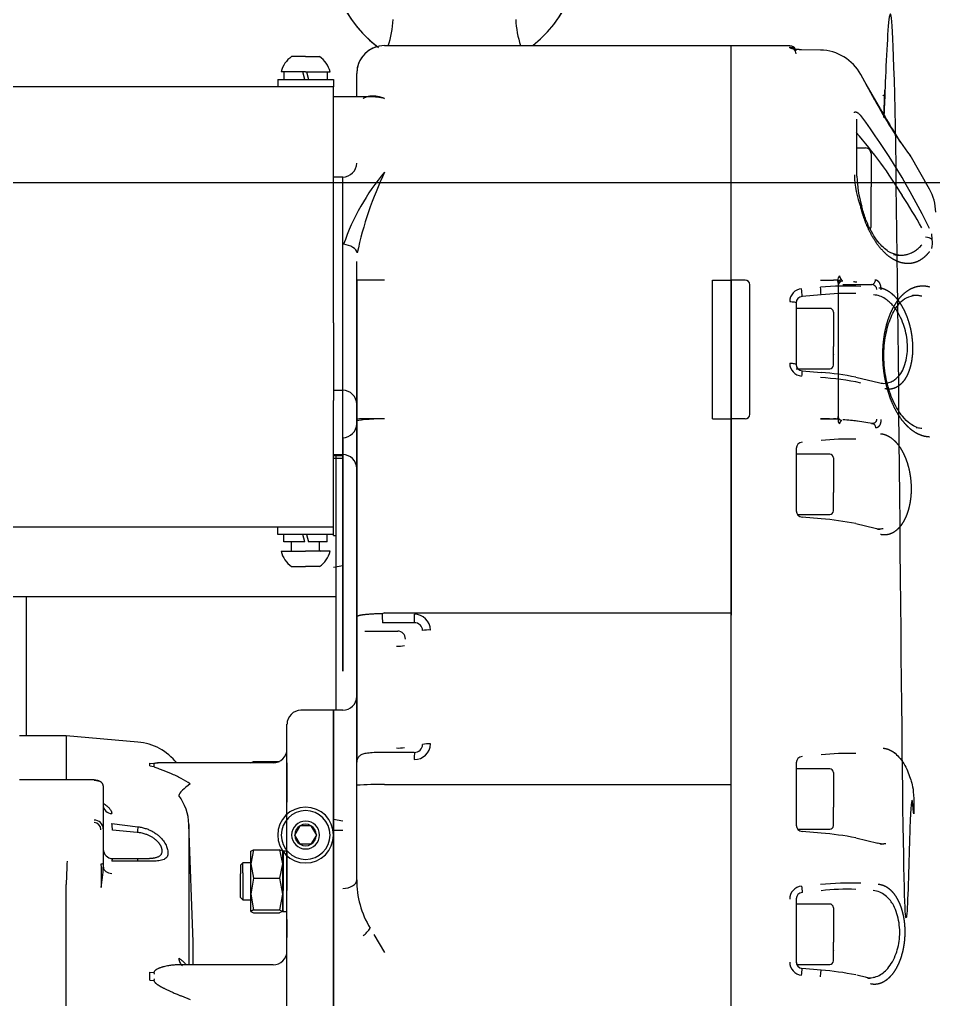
# Model space of a CAD drawing. Extents: x 220580 to 2027826, y -309201 to 71987.
# Drawn here: x 399466.3 to 399775.1, y -218005.1 to -217673.8 of the extents above; entities that cross this region are included whole.
import ezdxf

# ---------------------------------------------------------------- set-up
doc = ezdxf.new("R2010")
doc.units = 0
for name, color, linetype in [('A-LIN-V', 9, 'Continuous'), ('EWHS5T6M-1', 7, 'Continuous'), ('EWHS5T6M-3', 7, 'Continuous'), ('FHSGH10105-主梁-04', 7, 'Continuous'), ('FHSGH10105-主梁-06', 7, 'Continuous')]:
    doc.layers.add(name, color=color, linetype=linetype)

# ---------------------------------------------------------------- blocks, each defined once
blk = doc.blocks.new('5555rrrrrrrrrrr')
blk.add_line((-1630866.47, 574638.91), (-1630866.47, 574638.79))
at = {"layer": 'EWHS5T6M-1', "color": 7, "linetype": 'Continuous'}
blk.add_line((-1631104.55, 574405.47), (-1631104.55, 574452.49), dxfattribs=at)
at = {"layer": 'EWHS5T6M-3', "color": 7, "linetype": 'Continuous'}
for p, q in [((-1630983.55, 574638.91), (-1630866.47, 574638.91)), ((-1630933.43, 574638.91), (-1630866.47, 574638.91)), ((-1630866.47, 574620.99), (-1630866.47, 574638.91)), ((-1630846.67, 574638.79), (-1630866.47, 574638.79)), ((-1630846.67, 574638.79), (-1630866.47, 574638.79)), ((-1630866.47, 574620.99), (-1630866.47, 574638.52)), ((-1630836.26, 574637.36), (-1630842.66, 574637.46)), ((-1630836.26, 574637.36), (-1630842.66, 574637.46)), ((-1631010.26, 574635.13), (-1631014.97, 574635.13)), ((-1631013.89, 574635.14), (-1631013.89, 574635.13)), ((-1631010.26, 574635.13), (-1631005.55, 574635.13)), ((-1631010.26, 574629.95), (-1631018.51, 574629.95)), ((-1631017.57, 574629.95), (-1631017.57, 574627.43)), ((-1631010.57, 574627.43), (-1631011.25, 574629.95)), ((-1631010.26, 574629.95), (-1631002.01, 574629.95)), ((-1631009.95, 574629.95), (-1631009.27, 574627.43)), ((-1631002.95, 574629.95), (-1631002.95, 574627.43)), ((-1630992.97, 574621.52), (-1630992.97, 574629.41)), ((-1630992.97, 574621.52), (-1630992.97, 574629.41)), ((-1631019.69, 574627.43), (-1631000.83, 574627.43)), ((-1631019.69, 574627.43), (-1631019.69, 574624.92)), ((-1631000.83, 574627.43), (-1631000.83, 574624.92)), ((-1630817.86, 574620.44), (-1630822.65, 574629.1)), ((-1630817.86, 574620.44), (-1630822.65, 574629.1)), ((-1631000.83, 574624.92), (-1631915.4, 574624.92)), ((-1631000.83, 574624.92), (-1631915.4, 574624.92)), ((-1631000.83, 574583.28), (-1631000.83, 574624.92)), ((-1631000.83, 574621.52), (-1631000.83, 574624.92)), ((-1630816.03, 574617.49), (-1630820.86, 574625.86)), ((-1630816.03, 574617.49), (-1630820.86, 574625.86)), ((-1630987.4, 574621.52), (-1631000.83, 574621.52)), ((-1630992.97, 574621.52), (-1631000.83, 574621.52)), ((-1630866.47, 574596.09), (-1630866.47, 574620.99)), ((-1630866.47, 574596.09), (-1630866.47, 574620.99)), ((-1630823.96, 574594.73), (-1630823.96, 574614)), ((-1630821.06, 574604.23), (-1630823.96, 574604.23)), ((-1630819.17, 574602.35), (-1630819.17, 574591.16)), ((-1630805.68, 574601.27), (-1630806, 574601.72)), ((-1630805.68, 574601.27), (-1630806, 574601.72)), ((-1630799.41, 574590.35), (-1630805.99, 574601.83)), ((-1630799.41, 574590.35), (-1630805.99, 574601.83)), ((-1630997.69, 574594.43), (-1631000.83, 574594.43)), ((-1630997.69, 574427.38), (-1630997.69, 574594.43)), ((-1630866.47, 574447.86), (-1630866.47, 574596.09)), ((-1630866.47, 574447.05), (-1630866.47, 574596.09)), ((-1630819.17, 574577.83), (-1630819.17, 574591.16)), ((-1631000.83, 574545.15), (-1631000.83, 574583.28)), ((-1630798.54, 574573.33), (-1630798.62, 574575.18)), ((-1630992.97, 574445.75), (-1630992.97, 574565.9)), ((-1630992.97, 574512.49), (-1630992.97, 574559.45)), ((-1630992.97, 574559.45), (-1630992.97, 574396.6)), ((-1630983.55, 574559.59), (-1630991.4, 574559.59)), ((-1630872.76, 574559.59), (-1630866.47, 574559.59)), ((-1630872.76, 574512.63), (-1630872.76, 574559.59)), ((-1630866.47, 574557.05), (-1630866.47, 574559.59)), ((-1630866.47, 574559.59), (-1630866.47, 574446.22)), ((-1630861.76, 574559.59), (-1630866.47, 574559.59)), ((-1630866.47, 574557.05), (-1630866.47, 574559.59)), ((-1630866.47, 574559.59), (-1630866.47, 574447.05)), ((-1630866.47, 574552), (-1630866.47, 574557.05)), ((-1630866.47, 574552), (-1630866.47, 574557.05)), ((-1630860.19, 574514.2), (-1630860.19, 574558.02)), ((-1630836.26, 574559.59), (-1630831.9, 574559.59)), ((-1630830.42, 574559.5), (-1630830.39, 574559.49)), ((-1630830.33, 574558.5), (-1630830.42, 574559.5)), ((-1630830.33, 574558.5), (-1630830.33, 574513.44)), ((-1630828.76, 574558.08), (-1630819.02, 574558.08)), ((-1630836.07, 574554.58), (-1630842.47, 574554.03)), ((-1630842.47, 574554.03), (-1630842.46, 574554.06)), ((-1630866.47, 574516.93), (-1630866.47, 574552)), ((-1630866.47, 574516.93), (-1630866.47, 574552)), ((-1630844.47, 574551.88), (-1630844.47, 574531.05)), ((-1630833.16, 574550.01), (-1630844.47, 574550.01)), ((-1630831.9, 574548.76), (-1630831.9, 574537.1)), ((-1631000.83, 574545.15), (-1631000.83, 574518.85)), ((-1630831.89, 574545.25), (-1630831.9, 574545.24)), ((-1630831.9, 574530.84), (-1630831.9, 574537.1)), ((-1630831.9, 574534.36), (-1630831.89, 574534.35)), ((-1630844.47, 574529.58), (-1630833.16, 574529.58)), ((-1630842.47, 574528.9), (-1630836.07, 574528.35)), ((-1630824.37, 574526.75), (-1630816.24, 574524.81)), ((-1631000.83, 574522.32), (-1630997.69, 574522.32)), ((-1631000.83, 574517.71), (-1631000.83, 574518.85)), ((-1631000.83, 574476.06), (-1631000.83, 574517.71)), ((-1630866.47, 574512.63), (-1630866.47, 574516.93)), ((-1630866.47, 574512.63), (-1630866.47, 574516.93)), ((-1630830.42, 574512.54), (-1630830.33, 574513.44)), ((-1630992.97, 574511.8), (-1630992.97, 574512.49)), ((-1630992.97, 574388.76), (-1630992.97, 574511.8)), ((-1630983.55, 574512.63), (-1630991.4, 574512.63)), ((-1630872.76, 574512.63), (-1630866.47, 574512.63)), ((-1630866.47, 574390), (-1630866.47, 574512.63)), ((-1630861.76, 574512.63), (-1630866.47, 574512.63)), ((-1630866.47, 574388.96), (-1630866.47, 574512.63)), ((-1630836.26, 574512.63), (-1630831.9, 574512.63)), ((-1630830.39, 574512.53), (-1630830.42, 574512.54)), ((-1630818.79, 574511.11), (-1630823.78, 574511.86)), ((-1630818.61, 574511.13), (-1630818.67, 574511.08)), ((-1630997.69, 574506.28), (-1630997.69, 574427.38)), ((-1631000.83, 574500.57), (-1630997.69, 574500.57)), ((-1631000.83, 574500.27), (-1630997.69, 574500.27)), ((-1631000.05, 574500.57), (-1631000.05, 574414.11)), ((-1630844.47, 574502.6), (-1630844.47, 574481.57)), ((-1630833.16, 574500.71), (-1630844.47, 574500.71)), ((-1630997.69, 574499.21), (-1631000.83, 574499.21)), ((-1630831.9, 574499.45), (-1630831.9, 574487.8)), ((-1630831.89, 574495.95), (-1630831.9, 574495.94)), ((-1630831.9, 574481.54), (-1630831.9, 574487.8)), ((-1630831.9, 574485.05), (-1630831.89, 574485.04)), ((-1630844.05, 574480.28), (-1630833.16, 574480.28)), ((-1630836.07, 574478.84), (-1630842.47, 574479.39)), ((-1630824.37, 574477.22), (-1630817.74, 574475.64)), ((-1631000.83, 574476.06), (-1631915.4, 574476.06)), ((-1631019.69, 574473.55), (-1631019.69, 574476.06)), ((-1631000.83, 574473.55), (-1631019.69, 574473.55)), ((-1631017.57, 574471.03), (-1631017.57, 574473.55)), ((-1631010.57, 574471.03), (-1631011.25, 574473.55)), ((-1631009.95, 574473.55), (-1631009.27, 574471.03)), ((-1631002.95, 574471.03), (-1631002.95, 574473.55)), ((-1631000.83, 574473.55), (-1631000.83, 574476.06)), ((-1631000.83, 574473.18), (-1631000.83, 574473.55)), ((-1631010.57, 574471.03), (-1631017.57, 574471.03)), ((-1631014.97, 574468.28), (-1631014.97, 574471.03)), ((-1631002.95, 574471.03), (-1631009.27, 574471.03)), ((-1631005.55, 574468.28), (-1631005.55, 574471.03)), ((-1631000.83, 574473.18), (-1631000.05, 574473.18)), ((-1631018.51, 574467.89), (-1631010.26, 574467.89)), ((-1631002.01, 574467.89), (-1631010.26, 574467.89)), ((-1631014.97, 574462.71), (-1631010.26, 574462.71)), ((-1631013.89, 574462.71), (-1631013.89, 574462.7)), ((-1631005.55, 574462.71), (-1631010.26, 574462.71)), ((-1630997.69, 574462.94), (-1631000.83, 574462.39)), ((-1630983.55, 574447.05), (-1630866.47, 574447.05)), ((-1630992.97, 574443.56), (-1630992.97, 574445.75)), ((-1630992.97, 574435.56), (-1630992.97, 574443.56)), ((-1630990.3, 574440.9), (-1630979.14, 574440.9)), ((-1630973.52, 574443.68), (-1630984.23, 574443.68)), ((-1630992.97, 574401.12), (-1630992.97, 574435.56)), ((-1631000.83, 574414.11), (-1631011.83, 574414.11)), ((-1631000.83, 574414.11), (-1631000.83, 574270.67)), ((-1630997.69, 574414.11), (-1631000.83, 574414.11)), ((-1631000.83, 574155.96), (-1631000.83, 574414.11)), ((-1630992.97, 574415.51), (-1630992.97, 574405.11)), ((-1631016.55, 574158.99), (-1631016.55, 574409.4)), ((-1631091.19, 574405.47), (-1631106.9, 574405.47)), ((-1631091.19, 574405.47), (-1631091.19, 574390.61)), ((-1631066.91, 574403.35), (-1631091.19, 574405.47)), ((-1630992.97, 574396.54), (-1630992.97, 574401.12)), ((-1630973.52, 574399.86), (-1630983.55, 574399.86)), ((-1631062.9, 574395.35), (-1631062.9, 574396.27)), ((-1631062.9, 574396.27), (-1631061.49, 574396.07)), ((-1631062.9, 574395.35), (-1631061.49, 574395.13)), ((-1631061.49, 574396.07), (-1631061.49, 574395.13)), ((-1631021.26, 574396.29), (-1631060.33, 574396.29)), ((-1631028.8, 574396.3), (-1631027.89, 574396.81)), ((-1631028.8, 574396.29), (-1631028.8, 574396.33)), ((-1631027.89, 574396.81), (-1631019.11, 574396.81)), ((-1631016.55, 574396.33), (-1631016.55, 574383.05)), ((-1630844.47, 574396.32), (-1630844.47, 574375.29)), ((-1630833.16, 574394.29), (-1630844.47, 574394.29)), ((-1630831.9, 574393.03), (-1630831.9, 574381.38)), ((-1631081.76, 574390.61), (-1631106.9, 574390.61)), ((-1631078.62, 574388.54), (-1631078.62, 574373.99)), ((-1630992.97, 574356.8), (-1630992.97, 574388.76)), ((-1630983.55, 574388.96), (-1630866.47, 574388.96)), ((-1630866.47, 574191.06), (-1630866.47, 574388.96)), ((-1630866.47, 574191.06), (-1630866.47, 574387.91)), ((-1630831.89, 574389.53), (-1630831.9, 574389.52)), ((-1631016.55, 574375.91), (-1631016.55, 574383.05)), ((-1630831.9, 574375.12), (-1630831.9, 574381.38)), ((-1630831.9, 574378.63), (-1630831.89, 574378.62)), ((-1631075.75, 574375.8), (-1631066.91, 574374.7)), ((-1631048.26, 574335.8), (-1631049.7, 574375.53)), ((-1631049.7, 574375.53), (-1631049.7, 574328.02)), ((-1631013.89, 574371.92), (-1631012.07, 574375.06)), ((-1631008.45, 574375.06), (-1631012.07, 574375.06)), ((-1631008.45, 574375.06), (-1631006.63, 574371.92)), ((-1631000.83, 574377.31), (-1630997.69, 574376.75)), ((-1631078.62, 574373.99), (-1631078.62, 574362.32)), ((-1631067.18, 574372.8), (-1631075.47, 574373.59)), ((-1631012.07, 574368.78), (-1631013.89, 574371.92)), ((-1631006.63, 574371.92), (-1631008.45, 574368.78)), ((-1630997.69, 574373.49), (-1631000.83, 574373.49)), ((-1630843.95, 574373.86), (-1630833.16, 574373.86)), ((-1630836.07, 574372.55), (-1630842.47, 574373.11)), ((-1630824.37, 574370.94), (-1630816.84, 574369.14)), ((-1631008.45, 574368.78), (-1631012.07, 574368.78)), ((-1631027.89, 574366.97), (-1631028.8, 574362.14)), ((-1631028.8, 574366.46), (-1631027.89, 574366.97)), ((-1631028.8, 574362.14), (-1631028.8, 574366.5)), ((-1631027.89, 574366.97), (-1631019.03, 574366.97)), ((-1631018.25, 574366.54), (-1631019.03, 574366.97)), ((-1631019.03, 574366.97), (-1631018.12, 574362.14)), ((-1631018.12, 574366.5), (-1631018.12, 574362.14)), ((-1631017.84, 574366.5), (-1631018.12, 574365.4)), ((-1631017.84, 574366.5), (-1631017.84, 574353.21)), ((-1631016.55, 574366.5), (-1631017.84, 574366.5)), ((-1631016.55, 574366.5), (-1631016.55, 574353.21)), ((-1631078.62, 574362.32), (-1631078.62, 574361.09)), ((-1631066.91, 574363.07), (-1631075.75, 574363.08)), ((-1631075.47, 574363.96), (-1631067.18, 574363.94)), ((-1631031.47, 574362.57), (-1631032.26, 574361.78)), ((-1631032.26, 574361.78), (-1631032.26, 574358.82)), ((-1631031.47, 574359.19), (-1631031.47, 574362.57)), ((-1631028.8, 574362.57), (-1631031.47, 574362.57)), ((-1631028.8, 574351.97), (-1631028.8, 574362.14)), ((-1631028.8, 574362.14), (-1631027.89, 574357.31)), ((-1631018.12, 574362.14), (-1631019.03, 574357.31)), ((-1631018.12, 574362.14), (-1631018.12, 574351.97)), ((-1631032.26, 574350.78), (-1631032.26, 574358.82)), ((-1631031.47, 574359.19), (-1631031.47, 574350)), ((-1631091.19, 574179.54), (-1631091.19, 574355.23)), ((-1631027.89, 574357.31), (-1631028.8, 574351.97)), ((-1631027.89, 574357.31), (-1631019.03, 574357.31)), ((-1631019.03, 574357.31), (-1631018.12, 574351.97)), ((-1631028.8, 574346.11), (-1631028.8, 574351.97)), ((-1631028.8, 574351.97), (-1631027.89, 574346.62)), ((-1631018.12, 574351.97), (-1631019.03, 574346.62)), ((-1631018.12, 574351.97), (-1631018.12, 574346.11)), ((-1631017.84, 574346.07), (-1631017.84, 574353.21)), ((-1631016.55, 574346.07), (-1631016.55, 574353.21)), ((-1631032.26, 574350.78), (-1631031.47, 574350)), ((-1631031.47, 574350), (-1631028.8, 574350)), ((-1630844.47, 574350.3), (-1630844.47, 574329.03)), ((-1630833.16, 574348.59), (-1630844.47, 574348.59)), ((-1631027.89, 574346.62), (-1631028.8, 574346.11)), ((-1631028.8, 574346.11), (-1631027.89, 574345.59)), ((-1631027.89, 574346.62), (-1631019.03, 574346.62)), ((-1631027.89, 574345.59), (-1631019.03, 574345.59)), ((-1631019.03, 574346.62), (-1631018.12, 574346.11)), ((-1631018.12, 574346.11), (-1631019.03, 574345.59)), ((-1631018.12, 574347.17), (-1631017.84, 574346.07)), ((-1631018.12, 574346.07), (-1631018.12, 574346.11)), ((-1631017.84, 574346.07), (-1631016.55, 574346.07)), ((-1630831.9, 574347.33), (-1630831.9, 574335.68)), ((-1631016.55, 574343.38), (-1631016.55, 574337.23)), ((-1630831.89, 574343.82), (-1630831.9, 574343.82)), ((-1630987.16, 574338.24), (-1630983.55, 574332.15)), ((-1631048.26, 574328.02), (-1631048.26, 574335.8)), ((-1631016.55, 574330.09), (-1631016.55, 574337.23)), ((-1630831.9, 574329.42), (-1630831.9, 574335.68)), ((-1630831.9, 574332.93), (-1630831.89, 574332.92)), ((-1631021.26, 574328.02), (-1631053.34, 574328.02)), ((-1630844.3, 574328.16), (-1630833.16, 574328.16)), ((-1631062.9, 574325.54), (-1631061.49, 574325.48)), ((-1631062.9, 574322.84), (-1631062.9, 574325.54)), ((-1631061.49, 574325.48), (-1631061.47, 574324.9)), ((-1630836.07, 574326.24), (-1630842.58, 574326.81)), ((-1630820.74, 574323.76), (-1630824.04, 574324.56)), ((-1631062.9, 574322.84), (-1631061.49, 574322.7)), ((-1631061.47, 574323.28), (-1631061.49, 574322.7)), ((-1631052.25, 574317.49), (-1631049.22, 574316.34))]:
    blk.add_line(p, q, dxfattribs=at)
for centre, radius, start, end in [((-1631010.69, 574648.72), 29.99, 340.57, 357.9811), ((-1630909.33, 574648.7), 29.92, 181.9928, 199.1834), ((-1630983.51, 574629.45), 9.47, 90.2306, 180.2288), ((-1630983.51, 574629.45), 9.47, 105.7087, 180.2288), ((-1630846.67, 574636.59), 2.2, 11.0294, 90), ((-1630846.67, 574636.59), 2.2, 27.4618, 90), ((-1630846.66, 574636.11), 2.18, 0.4872, 90.479), ((-1630836.63, 574621.41), 15.95, 28.8089, 88.6773), ((-1630836.63, 574621.41), 15.95, 28.8089, 88.6773), ((-1631010.26, 574628.12), 8.45, 123.9117, 167.5145), ((-1631010.26, 574628.12), 8.45, 12.4855, 56.0883), ((-1630694.37, 574685.58), 139.62, 207.8147, 216.9144), ((-1630694.37, 574685.58), 139.62, 207.8147, 216.9144), ((-1631013.52, 574472.99), 238.02, 25.9154, 36.6875), ((-1630938.14, 574509.78), 151.4, 31.1783, 41.1797), ((-1630821.06, 574602.35), 1.89, 0, 90), ((-1630997.69, 574599.14), 4.71, 270, 0), ((-1630925.79, 574547.09), 75.74, 139.6913, 161.0512), ((-1630873.58, 574543.63), 121.84, 154.4985, 168.1022), ((-1630790.3, 574596.26), 34.53, 181.8555, 200.4386), ((-1630782.78, 574596.16), 41.23, 182.0863, 196.0099), ((-1630813.05, 574582.54), 15.71, 0, 29.8015), ((-1630813.05, 574582.54), 15.71, 0, 29.8015), ((-1631058.52, 574429.08), 296.24, 30.0121, 32.4783), ((-1630821.06, 574577.83), 1.89, 327.1231, 0), ((-1630800.81, 574570.21), 3.86, 53.9131, 88.9201), ((-1630807.69, 574572.03), 9.24, 348.7599, 8.0499), ((-1630827.91, 574559.51), 2.48, 142.1289, 180.5606), ((-1630861.76, 574558.02), 1.57, 0, 90), ((-1630842.31, 574552.28), 4.37, 94.6339, 179.6265), ((-1630891.54, 574551.66), 49.14, 2.8007, 5.8062), ((-1630828.1, 574468.83), 88.73, 86.479, 95.2763), ((-1630885.08, 574552.28), 49.06, 2.688, 5.7369), ((-1630819.08, 574556.2), 1.88, 5.4261, 88.2259), ((-1630842.31, 574551.87), 2.17, 94.2274, 179.4878), ((-1630826.99, 574464.54), 90.5, 88.3379, 95.7578), ((-1630833.16, 574548.76), 1.26, 0, 90), ((-1630842.31, 574531.49), 4.37, 180.3506, 265.3952), ((-1630842.31, 574531.07), 2.17, 180.5019, 265.7774), ((-1630833.16, 574530.84), 1.26, 270, 0), ((-1630821.3, 574525.74), 21.4, 171.4876, 176.2546), ((-1630841.35, 574436.38), 90.35, 78.055, 86.7698), ((-1630842.98, 574434.38), 94.22, 78.6078, 85.7959), ((-1630997.69, 574517.61), 4.71, 0, 90), ((-1630861.76, 574514.2), 1.57, 270, 0), ((-1630997.69, 574510.99), 4.71, 270, 0), ((-1630827.7, 574512.53), 2.68, 180.1204, 216.3422), ((-1630826.87, 574414.8), 91, 88.4203, 95.7989), ((-1630997.69, 574495.86), 4.71, 0, 90), ((-1630833.16, 574499.45), 1.26, 0, 90), ((-1630833.16, 574481.54), 1.26, 270, 0), ((-1630843.1, 574384.33), 94.76, 78.5985, 85.7461), ((-1630816.56, 574479.49), 4.11, 264.5277, 286.5739), ((-1631010.26, 574469.72), 8.45, 192.4855, 236.0883), ((-1631015.37, 574468.28), 0.393, 270, 0), ((-1631005.15, 574468.28), 0.393, 180, 270), ((-1631010.26, 574469.72), 8.45, 303.9117, 347.5145), ((-1630983.52, 574445.89), 1.16, 91.1511, 123.4361), ((-1630965.26, 574445.95), 19.1, 178.1204, 186.8182), ((-1630984.02, 574446.55), 0.34, 115.5124, 175.0691), ((-1630973.47, 574441.19), 5.38, 0.6276, 90.4679), ((-1631047, 574445.13), 73.5, 358.8719, 1.1281), ((-1630979.21, 574438.21), 2.69, 359.8405, 88.6371), ((-1630973.41, 574441), 2.68, 1.3111, 92.3612), ((-1630968.59, 574430), 11.26, 87.4575, 100.908), ((-1630979.09, 574448.23), 12.44, 268.0965, 280.2689), ((-1630997.69, 574418.83), 4.71, 270, 0), ((-1631011.83, 574409.4), 4.71, 90, 180), ((-1631068.55, 574384.56), 18.86, 38.4661, 85), ((-1631021.26, 574401.01), 4.71, 270, 0), ((-1630978.99, 574412.48), 11.14, 267.3841, 280.9814), ((-1630973.48, 574402.81), 5.39, 269.5845, 359.32), ((-1630973.5, 574402.63), 2.78, 269.6373, 358.4293), ((-1630968.6, 574391.61), 11.14, 87.3841, 100.9814), ((-1630826.87, 574308.52), 91, 88.4203, 95.7989), ((-1630833.16, 574393.03), 1.26, 0, 90), ((-1630985.9, 574275.85), 113.13, 88.8067, 93.5841), ((-1631067.45, 574374.86), 17.76, 2.1656, 35.9921), ((-1631010.26, 574371.92), 9.43, 0, 180), ((-1631010.26, 574371.92), 8.25, 0, 180), ((-1631081.68, 574373.91), 3.07, 1.4494, 91.411), ((-1631081.79, 574373.75), 2.39, 359.2434, 89.2251), ((-1631157.99, 574364.47), 83.02, 6.3059, 7.8411), ((-1630988.45, 574362.45), 79.41, 171.1243, 172.5133), ((-1631010.26, 574371.92), 4.71, 0, 180), ((-1631010.26, 574371.92), 3.63, 120, 180), ((-1631010.26, 574371.92), 3.63, 60, 120), ((-1631010.26, 574371.92), 3.63, 0, 60), ((-1630833.16, 574375.12), 1.26, 270, 0), ((-1631010.26, 574371.92), 9.43, 180, 0), ((-1631010.26, 574371.92), 8.25, 180, 0), ((-1631010.26, 574371.92), 4.71, 180, 0), ((-1631010.26, 574371.92), 3.63, 180, 240), ((-1631010.26, 574371.92), 3.63, 300, 0), ((-1630843.1, 574278.05), 94.76, 78.5985, 85.7461), ((-1631010.26, 574371.92), 3.63, 240, 300), ((-1630815.65, 574373.02), 4.14, 264.4697, 286.5306), ((-1631075.48, 574367.1), 3.14, 180.0379, 270.0378), ((-1630559.08, 574336.05), 532.45, 177.0859, 177.9353), ((-1630130.28, 574366.31), 949.13, 180.25707, 180.7349), ((-1631136.14, 574363.51), 57.58, 350.6304, 357.5894), ((-1631091.36, 574355.23), 0.171, 357.1458, 1.0435), ((-1630962.93, 574356.38), 30.04, 179.196, 212.0203), ((-1630842.25, 574350.22), 4.43, 95.3042, 180.1417), ((-1630653.84, 574370.95), 189.52, 184.9432, 185.5756), ((-1630824.25, 574210.14), 145.55, 89.3722, 94.7349), ((-1630842.22, 574350.3), 2.25, 96.1749, 179.9262), ((-1630826.96, 574266.32), 87.26, 88.2943, 95.9904), ((-1630833.16, 574347.33), 1.26, 0, 90), ((-1631021.26, 574332.73), 4.71, 270, 0), ((-1630842.25, 574328.92), 4.42, 179.8461, 264.708), ((-1630842.23, 574329.03), 2.24, 179.9476, 263.9475), ((-1630833.16, 574329.42), 1.26, 270, 0), ((-1630919.03, 574332.15), 76.75, 354.291, 356.0046), ((-1630843.04, 574233.15), 93.34, 78.4608, 85.7189), ((-1630819.96, 574327.73), 4.19, 266.1835, 287.0249)]:
    blk.add_arc(centre, radius, start, end, dxfattribs=at)
for centre, major_axis, ratio, start_param, end_param in [((-1630959.97, 574671.89), (42.43, 0), 0.996195, -0.894844, 4.049918), ((-1630959.97, 574671.89), (42.43, 0), 0.996195, -0.894844, 4.064252), ((-1630997.42, 574568.93), (4.64, -0.82), 0.579645, 0.23379, 1.672671), ((-1630828.76, 574558.5), (-1.57, 0), 0.786918, 4.994332, 6.283185), ((-1630991.4, 574559.45), (-1.57, 0), 0.087156, 4.712389, 6.283185), ((-1630831.9, 574559.45), (-1.57, 0), 0.087156, 3.482259, 4.712389), ((-1630828.76, 574557.7), (-1.57, 0), 0.996195, 4.712389, 6.283185), ((-1630836.26, 574558.22), (14.14, 0), 0.087156, 0.523599, 0.664081), ((-1630842.24, 574551.88), (2.24, -0.01), 0.981753, 1.67675, 3.141808), ((-1630828.76, 574513.44), (-1.57, 0), 0.882114, 0, 1.288854), ((-1630991.4, 574512.49), (1.57, 0), 0.087156, 1.570796, 3.141593), ((-1630983.55, 574511.8), (-9.43, 0), 0.087156, 4.712389, 6.283185), ((-1630836.26, 574511.26), (15.71, 0), 0.087156, 1.187697, 1.570796), ((-1630831.9, 574512.49), (1.57, 0), 0.087156, 0.340666, 1.570796), ((-1630836.26, 574511.26), (14.14, 0), 0.087156, 0.523599, 1.011737), ((-1630824.01, 574510.31), (-0.23, -1.55), 0.86273, 3.141593, 3.314816), ((-1630842.27, 574502.6), (-2.2, 0), 0.996195, 4.799655, 6.283185), ((-1630842.27, 574481.57), (2.2, 0), 0.996195, 3.141593, 4.625123), ((-1630842.27, 574396.32), (-2.2, 0), 0.996195, 4.799655, 6.283185), ((-1631049.22, 574387.8), (-3.81, -2.78), 0.246907, 4.534324, 6.060506), ((-1630842.27, 574375.29), (2.2, 0), 0.996195, 3.141593, 4.625123), ((-1631075.47, 574361.09), (3.14, 0), 0.692826, 3.141565, 4.625123), ((-1630997.69, 574356.8), (-4.71, 0), 0.616789, 1.570796, 3.141593), ((-1630990.84, 574340.27), (-3.22, -3.45), 0.378821, 1.18491, 1.960757), ((-1630842.23, 574329.03), (2.25, 0.04), 0.998994, 3.125734, 4.59105)]:
    blk.add_ellipse(centre, major_axis=major_axis, ratio=ratio, start_param=start_param, end_param=end_param, dxfattribs=at)
for points, degree, knots in [([(-1630815.12, 574401.29), (-1630814.11, 574401.22), (-1630813.11, 574400.81), (-1630812.11, 574400.39), (-1630811.17, 574399.64), (-1630810.22, 574398.9), (-1630809.36, 574397.84), (-1630808.5, 574396.79), (-1630807.77, 574395.48), (-1630807.04, 574394.17), (-1630806.46, 574392.65), (-1630805.88, 574391.14), (-1630805.48, 574389.47), (-1630805.08, 574387.81), (-1630804.88, 574386.07), (-1630804.68, 574384.34), (-1630804.68, 574382.59), (-1630804.68, 574380.85), (-1630804.88, 574379.18), (-1630805.08, 574377.5), (-1630805.48, 574375.96), (-1630805.88, 574374.42), (-1630806.46, 574373.07), (-1630807.03, 574371.73), (-1630807.77, 574370.64), (-1630808.5, 574369.55), (-1630809.36, 574368.76), (-1630810.22, 574622.97), (-1630811.17, 574622.5), (-1630812.11, 574622.04), (-1630813.11, 574621.93), (-1630814.11, 574621.82), (-1630815.12, 574622.06)], 2, [0, 0, 0, 0.0625, 0.0625, 0.125, 0.125, 0.1875, 0.1875, 0.25, 0.25, 0.3125, 0.3125, 0.375, 0.375, 0.4375, 0.4375, 0.5, 0.5, 0.5625, 0.5625, 0.625, 0.625, 0.6875, 0.6875, 0.75, 0.75, 0.8125, 0.8125, 0.875, 0.875, 0.9375, 0.9375, 1, 1, 1]), ([(-1630842.66, 574637.46), (-1630843.06, 574637.47), (-1630843.46, 574637.49), (-1630843.85, 574637.51), (-1630844.22, 574637.55), (-1630844.59, 574637.58), (-1630844.91, 574637.63), (-1630845.24, 574637.67), (-1630845.52, 574637.73), (-1630845.79, 574637.79), (-1630846.01, 574637.85), (-1630846.23, 574637.92), (-1630846.38, 574637.99), (-1630846.52, 574638.06), (-1630846.6, 574638.14), (-1630846.67, 574638.21), (-1630846.67, 574638.29)], 2, [0, 0, 0, 0.125, 0.125, 0.25, 0.25, 0.375, 0.375, 0.5, 0.5, 0.625, 0.625, 0.75, 0.75, 0.875, 0.875, 1, 1, 1]), ([(-1630842.66, 574637.46), (-1630843.06, 574637.47), (-1630843.46, 574637.49), (-1630843.85, 574637.51), (-1630844.22, 574637.55), (-1630844.48, 574637.57), (-1630844.72, 574637.6)], 2, [0, 0, 0, 0.125, 0.125, 0.25, 0.25, 0.3390193, 0.3390193, 0.3390193]), ([(-1630990.84, 574620.99), (-1630990.84, 574620.99), (-1630990.76, 574621.04), (-1630990.6, 574621.14), (-1630990.34, 574621.28), (-1630990.08, 574621.4), (-1630989.8, 574621.51), (-1630989.5, 574621.61), (-1630989.18, 574621.7), (-1630988.82, 574621.78), (-1630988.42, 574621.84), (-1630987.97, 574621.88), (-1630987.48, 574621.89), (-1630986.94, 574621.87), (-1630986.35, 574621.81), (-1630985.71, 574621.7), (-1630985.03, 574621.53), (-1630984.3, 574621.3), (-1630983.8, 574621.1), (-1630983.55, 574620.99)], 3, [0.3697018, 0.3697018, 0.3697018, 0.3697018, 0.3698202, 0.3948705, 0.42041, 0.4464403, 0.4729628, 0.4999791, 0.5295356, 0.5622689, 0.5981805, 0.6372718, 0.6795436, 0.7249968, 0.7736319, 0.8254494, 0.8804497, 0.9386332, 1, 1, 1, 1]), ([(-1630983.55, 574620.99), (-1630983.71, 574621.03), (-1630984.04, 574621.11), (-1630984.51, 574621.21), (-1630984.97, 574621.29), (-1630985.4, 574621.36), (-1630985.81, 574621.41), (-1630986.19, 574621.45), (-1630986.55, 574621.48), (-1630986.89, 574621.5), (-1630987.21, 574621.51), (-1630987.43, 574621.52), (-1630987.54, 574621.52), (-1630987.55, 574621.52)], 3, [0, 0, 0, 0, 0.0263006, 0.0514237, 0.0753694, 0.0981375, 0.1197282, 0.1401415, 0.1593774, 0.1774359, 0.1943171, 0.2100211, 0.2121854, 0.2121854, 0.2121854, 0.2121854]), ([(-1630824.81, 574616.12), (-1630824.81, 574616.15), (-1630824.8, 574616.21), (-1630824.78, 574616.28), (-1630824.75, 574616.34), (-1630824.71, 574616.39), (-1630824.66, 574616.42), (-1630824.6, 574616.45), (-1630824.52, 574616.46), (-1630824.44, 574616.46), (-1630824.35, 574616.45), (-1630824.25, 574616.42), (-1630824.1, 574616.37), (-1630823.9, 574616.27), (-1630823.62, 574616.1), (-1630823.32, 574615.86), (-1630822.99, 574615.57), (-1630822.77, 574615.32), (-1630822.65, 574615.19)], 3, [0, 0, 0, 0, 0.044827, 0.089649, 0.134508, 0.179451, 0.224519, 0.269756, 0.315205, 0.360909, 0.406908, 0.453243, 0.499955, 0.591439, 0.686942, 0.786723, 0.891009, 1, 1, 1, 1]), ([(-1630816.03, 574617.48), (-1630814.61, 574615.02), (-1630813.18, 574612.59), (-1630810.92, 574608.82), (-1630810.03, 574607.38), (-1630809.25, 574606.12)], 3, [0, 0, 0, 0, 0.25, 0.25, 0.4283899, 0.4283899, 0.4283899, 0.4283899]), ([(-1630816.03, 574617.48), (-1630814.61, 574615.02), (-1630813.18, 574612.59), (-1630810.92, 574608.82), (-1630810.03, 574607.38), (-1630809.25, 574606.12)], 3, [0, 0, 0, 0, 0.25, 0.25, 0.4283899, 0.4283899, 0.4283899, 0.4283899]), ([(-1630822.42, 574584.79), (-1630822.35, 574584.74), (-1630822.32, 574584.68), (-1630822.33, 574584.49), (-1630822.47, 574584.34), (-1630822.65, 574584.2)], 3, [0.6278283, 0.6278283, 0.6278283, 0.6278283, 0.7554749, 0.7554749, 1, 1, 1, 1]), ([(-1630799.44, 574569.21), (-1630800.68, 574567.58), (-1630802.18, 574566.58), (-1630803.67, 574565.58), (-1630805.33, 574565.28), (-1630806.99, 574564.98), (-1630808.72, 574565.39), (-1630810.45, 574565.8), (-1630812.15, 574566.9), (-1630813.86, 574568), (-1630815.44, 574569.73), (-1630817.02, 574571.46), (-1630818.39, 574573.72), (-1630819.76, 574575.97), (-1630820.84, 574578.63), (-1630821.92, 574581.29), (-1630822.65, 574584.2)], 2, [0, 0, 0, 0.125, 0.125, 0.25, 0.25, 0.375, 0.375, 0.5, 0.5, 0.625, 0.625, 0.75, 0.75, 0.875, 0.875, 1, 1, 1]), ([(-1630809.75, 574568.01), (-1630810.76, 574568.18), (-1630812.63, 574568.57), (-1630816.12, 574571.34), (-1630819.02, 574575.55), (-1630821.19, 574580.44), (-1630821.96, 574583.15), (-1630822.41, 574584.78)], 3, [0, 0, 0, 0, 0.20239, 0.441275, 0.70926, 0.852292, 1, 1, 1, 1]), ([(-1630811.58, 574568.28), (-1630811.22, 574568.19), (-1630810.42, 574568.04), (-1630809.19, 574567.96), (-1630808.12, 574568.05), (-1630807.3, 574568.19), (-1630806.72, 574568.34), (-1630806.11, 574568.54), (-1630805.49, 574568.81), (-1630804.84, 574569.15), (-1630804.2, 574569.55), (-1630803.59, 574569.99), (-1630803.03, 574570.46), (-1630802.5, 574570.96), (-1630802.16, 574571.32), (-1630801.99, 574571.5)], 3, [0.6081582, 0.6081582, 0.6081582, 0.6081582, 0.6495039, 0.6996717, 0.7500026, 0.7714521, 0.794378, 0.8187894, 0.8446945, 0.8721015, 0.9010181, 0.9268597, 0.9519691, 0.9763484, 1, 1, 1, 1]), ([(-1630829.87, 574561.04), (-1630829.86, 574561.01), (-1630829.86, 574560.95), (-1630829.84, 574560.86), (-1630829.81, 574560.77), (-1630829.78, 574560.67), (-1630829.73, 574560.57), (-1630829.68, 574560.46), (-1630829.62, 574560.36), (-1630829.53, 574560.21), (-1630829.42, 574560.04), (-1630829.3, 574559.85), (-1630829.23, 574559.74), (-1630829.2, 574559.69)], 3, [0, 0, 0, 0, 0.046213, 0.095895, 0.149811, 0.208554, 0.272571, 0.342192, 0.417658, 0.499136, 0.665682, 0.832684, 1, 1, 1, 1]), ([(-1630829.2, 574559.69), (-1630829.18, 574559.66), (-1630829.15, 574559.59), (-1630829.09, 574559.51), (-1630829.03, 574559.44), (-1630828.97, 574559.37), (-1630828.9, 574559.33), (-1630828.83, 574559.29), (-1630828.79, 574559.27), (-1630828.76, 574559.27)], 3, [0, 0, 0, 0, 0.129131, 0.262792, 0.401034, 0.543884, 0.691341, 0.843389, 1, 1, 1, 1]), ([(-1630819.02, 574558.08), (-1630818.67, 574558.1), (-1630818.31, 574558.29), (-1630817.81, 574558.89), (-1630817.66, 574559.31), (-1630817.66, 574559.72)], 3, [0, 0, 0, 0, 0.5, 0.5, 1, 1, 1, 1]), ([(-1630817.66, 574559.72), (-1630817.3, 574559.66), (-1630816.97, 574559.37), (-1630816.64, 574559.09), (-1630816.38, 574558.61), (-1630816.13, 574558.13), (-1630815.99, 574557.53), (-1630815.85, 574556.94), (-1630815.85, 574556.31)], 2, [0, 0, 0, 0.25, 0.25, 0.5, 0.5, 0.75, 0.75, 1, 1, 1]), ([(-1630816.6, 574557), (-1630815.6, 574556.93), (-1630814.59, 574556.52), (-1630813.59, 574556.1), (-1630812.61, 574555.35), (-1630811.63, 574554.61), (-1630810.73, 574553.56), (-1630809.82, 574552.51), (-1630809.02, 574551.2), (-1630808.22, 574549.89), (-1630807.56, 574548.38), (-1630806.9, 574546.86), (-1630806.41, 574545.2), (-1630805.92, 574543.55), (-1630805.61, 574541.81), (-1630805.31, 574540.08), (-1630805.2, 574538.34), (-1630805.09, 574536.6), (-1630805.19, 574534.93), (-1630805.29, 574533.26), (-1630805.59, 574531.72), (-1630805.89, 574530.19), (-1630806.38, 574528.84), (-1630806.86, 574527.51), (-1630807.52, 574526.42), (-1630808.17, 574525.33), (-1630808.97, 574524.54), (-1630809.76, 574523.75), (-1630810.67, 574523.29), (-1630811.57, 574522.83), (-1630812.55, 574522.71), (-1630813.52, 574522.6), (-1630814.53, 574522.84)], 2, [0, 0, 0, 0.0625, 0.0625, 0.125, 0.125, 0.1875, 0.1875, 0.25, 0.25, 0.3125, 0.3125, 0.375, 0.375, 0.4375, 0.4375, 0.5, 0.5, 0.5625, 0.5625, 0.625, 0.625, 0.6875, 0.6875, 0.75, 0.75, 0.8125, 0.8125, 0.875, 0.875, 0.9375, 0.9375, 1, 1, 1]), ([(-1630799.44, 574506.51), (-1630800.95, 574506.56), (-1630802.45, 574507.15), (-1630803.96, 574507.73), (-1630805.39, 574508.83), (-1630806.81, 574509.92), (-1630808.11, 574511.48), (-1630809.41, 574513.03), (-1630810.52, 574514.99), (-1630811.62, 574516.94), (-1630812.5, 574519.21), (-1630813.37, 574521.48), (-1630813.98, 574523.97), (-1630814.58, 574526.46), (-1630814.89, 574529.07), (-1630815.2, 574531.68), (-1630815.2, 574534.3), (-1630815.2, 574536.91), (-1630814.89, 574539.43), (-1630814.58, 574541.94), (-1630813.98, 574544.25), (-1630813.37, 574546.56), (-1630812.5, 574548.57), (-1630811.62, 574550.57), (-1630810.52, 574552.2), (-1630809.41, 574553.81), (-1630808.11, 574554.98), (-1630806.82, 574556.15), (-1630805.39, 574556.81), (-1630803.96, 574557.47), (-1630802.45, 574557.6), (-1630800.95, 574557.73), (-1630799.44, 574557.33)], 2, [0, 0, 0, 0.0625, 0.0625, 0.125, 0.125, 0.1875, 0.1875, 0.25, 0.25, 0.3125, 0.3125, 0.375, 0.375, 0.4375, 0.4375, 0.5, 0.5, 0.5625, 0.5625, 0.625, 0.625, 0.6875, 0.6875, 0.75, 0.75, 0.8125, 0.8125, 0.875, 0.875, 0.9375, 0.9375, 1, 1, 1]), ([(-1630816.24, 574524.81), (-1630815.92, 574524.76), (-1630815.28, 574524.64), (-1630814.38, 574524.66), (-1630813.54, 574524.78), (-1630812.76, 574525.01), (-1630812.05, 574525.33), (-1630811.41, 574525.71), (-1630810.83, 574526.13), (-1630810.32, 574526.58), (-1630809.87, 574527.05), (-1630808.62, 574528.56), (-1630807.08, 574532.06), (-1630806.62, 574538.55), (-1630808.12, 574545.13), (-1630810.21, 574549.08), (-1630812.01, 574551.22), (-1630813.11, 574552.3), (-1630814.54, 574553.4), (-1630816.31, 574554.33), (-1630817.61, 574554.51), (-1630818.31, 574554.6)], 3, [0, 0, 0, 0, 0.033245, 0.064719, 0.094405, 0.122286, 0.148348, 0.172577, 0.194963, 0.215497, 0.234174, 0.250994, 0.381174, 0.499699, 0.614244, 0.74915, 0.778071, 0.817781, 0.868141, 0.928959, 1, 1, 1, 1]), ([(-1630803.57, 574509.7), (-1630805.31, 574510.47), (-1630807.73, 574511.84), (-1630811.81, 574518.31), (-1630814.05, 574525.07), (-1630815.06, 574532.69), (-1630814.61, 574540.2), (-1630812.81, 574546.82), (-1630810.28, 574551.14), (-1630807.72, 574553.63), (-1630805.98, 574554.09), (-1630804.84, 574554.34)], 3, [0, 0, 0, 0, 0.182956, 0.293819, 0.396585, 0.497863, 0.598718, 0.698185, 0.807965, 0.892562, 1, 1, 1, 1]), ([(-1630801.99, 574554.11), (-1630802.13, 574554.14), (-1630802.39, 574554.19), (-1630802.78, 574554.26), (-1630803.16, 574554.31), (-1630803.53, 574554.34), (-1630803.88, 574554.36), (-1630804.22, 574554.36), (-1630804.55, 574554.36), (-1630804.86, 574554.34), (-1630805.14, 574554.32), (-1630805.32, 574554.3), (-1630805.39, 574554.29)], 3, [0, 0, 0, 0, 0.0181215, 0.0356849, 0.0526911, 0.0691411, 0.085036, 0.1003767, 0.1151641, 0.129399, 0.1430824, 0.15322, 0.15322, 0.15322, 0.15322]), ([(-1630846.67, 574552.3), (-1630846.39, 574552.3), (-1630846.1, 574552.29), (-1630845.57, 574552.25), (-1630845.32, 574552.22), (-1630844.92, 574552.14), (-1630844.75, 574552.1), (-1630844.53, 574551.99), (-1630844.48, 574551.94), (-1630844.48, 574551.88)], 3, [0, 0, 0, 0, 0.25, 0.25, 0.5, 0.5, 0.75, 0.75, 1, 1, 1, 1]), ([(-1630846.67, 574531.47), (-1630846.39, 574531.47), (-1630846.1, 574531.46), (-1630845.57, 574531.41), (-1630845.32, 574531.38), (-1630844.92, 574531.31), (-1630844.75, 574531.26), (-1630844.53, 574531.16), (-1630844.47, 574531.1), (-1630844.47, 574531.05)], 3, [0, 0, 0, 0, 0.25, 0.25, 0.5, 0.5, 0.75, 0.75, 1, 1, 1, 1]), ([(-1630829.2, 574512.11), (-1630829.21, 574512.09), (-1630829.25, 574512.04), (-1630829.31, 574511.96), (-1630829.38, 574511.87), (-1630829.46, 574511.77), (-1630829.56, 574511.66), (-1630829.65, 574511.54), (-1630829.74, 574511.4), (-1630829.8, 574511.25), (-1630829.85, 574511.1), (-1630829.86, 574510.99), (-1630829.87, 574510.94)], 3, [0, 0, 0, 0, 0.096597, 0.194899, 0.294943, 0.396756, 0.500362, 0.61835, 0.725629, 0.823603, 0.914215, 1, 1, 1, 1]), ([(-1630819.02, 574511.12), (-1630818.96, 574511.12), (-1630818.85, 574511.11), (-1630818.68, 574511.12), (-1630818.53, 574511.14), (-1630818.39, 574511.17), (-1630818.26, 574511.21), (-1630818.14, 574511.25), (-1630818.04, 574511.29), (-1630817.95, 574511.34), (-1630817.83, 574511.41), (-1630817.68, 574511.52), (-1630817.52, 574511.7), (-1630817.39, 574511.89), (-1630817.3, 574512.1), (-1630817.23, 574512.32), (-1630817.22, 574512.47), (-1630817.21, 574512.55)], 3, [0, 0, 0, 0, 0.075871, 0.146671, 0.212405, 0.273077, 0.328693, 0.379262, 0.424794, 0.465303, 0.500811, 0.597627, 0.687782, 0.772055, 0.851394, 0.926938, 1, 1, 1, 1]), ([(-1630819.02, 574511.12), (-1630818.7, 574511.14), (-1630818.32, 574511), (-1630817.79, 574510.41), (-1630817.67, 574509.99), (-1630817.66, 574509.62)], 3, [0, 0, 0, 0, 0.503981, 0.503981, 1, 1, 1, 1]), ([(-1630815.85, 574512.48), (-1630815.85, 574511.86), (-1630815.99, 574511.3), (-1630816.12, 574510.75), (-1630816.38, 574510.35), (-1630816.63, 574509.95), (-1630816.97, 574509.76), (-1630817.3, 574509.57), (-1630817.66, 574509.62)], 2, [0, 0, 0, 0.25, 0.25, 0.5, 0.5, 0.75, 0.75, 1, 1, 1]), ([(-1630816.03, 574507.63), (-1630815.02, 574507.56), (-1630814.03, 574507.15), (-1630813.04, 574506.74), (-1630812.09, 574505.99), (-1630811.15, 574505.25), (-1630810.29, 574504.2), (-1630809.44, 574503.16), (-1630808.71, 574501.85), (-1630807.98, 574500.54), (-1630807.4, 574499.03), (-1630806.83, 574497.52), (-1630806.43, 574495.87), (-1630806.04, 574494.22), (-1630805.83, 574492.49), (-1630805.63, 574490.76), (-1630805.63, 574489.02), (-1630805.63, 574487.29), (-1630805.83, 574485.62), (-1630806.04, 574483.95), (-1630806.43, 574482.42), (-1630806.83, 574480.88), (-1630807.4, 574479.54), (-1630807.98, 574478.21), (-1630808.71, 574477.12), (-1630809.44, 574476.04), (-1630810.29, 574475.25), (-1630811.15, 574474.46), (-1630812.09, 574474), (-1630813.03, 574473.54), (-1630814.03, 574473.43), (-1630815.02, 574473.31), (-1630816.03, 574473.55)], 2, [0, 0, 0, 0.0625, 0.0625, 0.125, 0.125, 0.1875, 0.1875, 0.25, 0.25, 0.3125, 0.3125, 0.375, 0.375, 0.4375, 0.4375, 0.5, 0.5, 0.5625, 0.5625, 0.625, 0.625, 0.6875, 0.6875, 0.75, 0.75, 0.8125, 0.8125, 0.875, 0.875, 0.9375, 0.9375, 1, 1, 1]), ([(-1630803.91, 574509.77), (-1630803.8, 574509.75), (-1630803.44, 574509.67), (-1630802.8, 574509.56), (-1630802.27, 574509.53), (-1630801.99, 574509.51)], 3, [0.91364602, 0.91364602, 0.91364602, 0.91364602, 0.92836282, 0.9630183, 1, 1, 1, 1]), ([(-1630816.89, 574475.51), (-1630816.83, 574475.51), (-1630816.47, 574475.47), (-1630815.88, 574475.49), (-1630815.36, 574475.55), (-1630815.13, 574475.6)], 3, [0.02892131, 0.02892131, 0.02892131, 0.02892131, 0.03559755, 0.06539483, 0.0893273, 0.0893273, 0.0893273, 0.0893273]), ([(-1630992.97, 574445.75), (-1630992.97, 574445.77), (-1630992.97, 574445.8), (-1630992.95, 574445.84), (-1630992.91, 574445.89), (-1630992.86, 574445.93), (-1630992.79, 574445.97), (-1630992.72, 574446.01), (-1630992.63, 574446.05), (-1630992.54, 574446.09), (-1630992.44, 574446.12), (-1630992.33, 574446.16), (-1630992.21, 574446.19), (-1630992.09, 574446.22), (-1630991.96, 574446.25), (-1630991.83, 574446.28), (-1630991.69, 574446.31), (-1630991.55, 574446.34), (-1630991.41, 574446.36), (-1630991.27, 574446.39), (-1630991.13, 574446.41), (-1630990.99, 574446.43), (-1630990.85, 574446.45), (-1630990.71, 574446.47), (-1630990.57, 574446.49), (-1630990.3, 574446.52), (-1630989.86, 574446.57), (-1630989.25, 574446.63), (-1630988.59, 574446.69), (-1630987.9, 574446.74), (-1630987.18, 574446.77), (-1630986.45, 574446.81), (-1630985.69, 574446.83), (-1630984.93, 574446.85), (-1630984.42, 574446.85), (-1630984.16, 574446.85)], 3, [0, 0, 0, 0, 0.027471, 0.054365, 0.080681, 0.10642, 0.131582, 0.156167, 0.180175, 0.203606, 0.226459, 0.248735, 0.270434, 0.291556, 0.312101, 0.332068, 0.351458, 0.370272, 0.388508, 0.406167, 0.423249, 0.439754, 0.455681, 0.471032, 0.485806, 0.500003, 0.556902, 0.613462, 0.669684, 0.725569, 0.781119, 0.836335, 0.89122, 0.945774, 1, 1, 1, 1]), ([(-1630983.55, 574399.86), (-1630984.18, 574399.86), (-1630985.56, 574399.85), (-1630987.87, 574399.75), (-1630989.67, 574399.57), (-1630990.67, 574399.39), (-1630991.63, 574399.02), (-1630992.43, 574398.34), (-1630992.89, 574397.47), (-1630992.95, 574396.91), (-1630992.97, 574396.6)], 3, [0, 0, 0, 0, 0.127876, 0.328514, 0.539358, 0.689471, 0.783591, 0.862762, 0.935729, 1, 1, 1, 1]), ([(-1630973.52, 574399.85), (-1630973.52, 574399.89), (-1630973.51, 574399.85), (-1630973.51, 574399.64), (-1630973.51, 574399.46), (-1630973.52, 574399.01), (-1630973.52, 574398.73), (-1630973.52, 574398.11), (-1630973.52, 574397.77), (-1630973.52, 574397.42)], 3, [0, 0, 0, 0, 0.25, 0.25, 0.5, 0.5, 0.75, 0.75, 1, 1, 1, 1]), ([(-1631061.49, 574396.07), (-1631061.51, 574396.17), (-1631061.34, 574396.23), (-1631060.93, 574396.28), (-1631060.77, 574396.28), (-1631060.42, 574396.29), (-1631060.24, 574396.29), (-1631060.04, 574396.29)], 3, [0, 0, 0, 0, 0.125, 0.125, 0.1875, 0.1875, 0.25, 0.25, 0.25, 0.25]), ([(-1631049.22, 574389.21), (-1631050.15, 574389.86), (-1631051.19, 574390.48), (-1631053.43, 574391.67), (-1631054.58, 574392.21), (-1631056.94, 574393.21), (-1631058.14, 574393.66), (-1631059.8, 574394.28), (-1631060.34, 574394.47), (-1631061.2, 574394.83), (-1631061.52, 574395), (-1631061.49, 574395.13)], 3, [0, 0, 0, 0, 0.25, 0.25, 0.5, 0.5, 0.75, 0.75, 0.875, 0.875, 1, 1, 1, 1]), ([(-1631078.62, 574388.54), (-1631078.62, 574388.58), (-1631078.62, 574388.66), (-1631078.64, 574388.79), (-1631078.68, 574388.92), (-1631078.72, 574389.04), (-1631078.78, 574389.16), (-1631078.85, 574389.27), (-1631078.93, 574389.38), (-1631079.02, 574389.49), (-1631079.11, 574389.59), (-1631079.22, 574389.68), (-1631079.33, 574389.77), (-1631079.45, 574389.86), (-1631079.57, 574389.93), (-1631079.7, 574390.01), (-1631079.83, 574390.07), (-1631079.96, 574390.13), (-1631080.1, 574390.19), (-1631080.24, 574390.23), (-1631080.38, 574390.28), (-1631080.52, 574390.32), (-1631080.66, 574390.35), (-1631080.81, 574390.38), (-1631080.95, 574390.4), (-1631081.09, 574390.42), (-1631081.23, 574390.43), (-1631081.36, 574390.44), (-1631081.5, 574390.45), (-1631081.63, 574390.46), (-1631081.72, 574390.46), (-1631081.76, 574390.46)], 3, [0, 0, 0, 0, 0.043815, 0.086945, 0.129389, 0.171151, 0.212229, 0.252628, 0.292346, 0.331388, 0.369753, 0.407445, 0.444466, 0.480818, 0.516503, 0.551525, 0.585887, 0.619591, 0.652642, 0.685043, 0.716798, 0.747913, 0.778391, 0.808237, 0.837458, 0.866059, 0.894046, 0.921426, 0.948207, 0.974395, 1, 1, 1, 1]), ([(-1631078.62, 574381.77), (-1631078.62, 574381.18), (-1631078.34, 574380.51), (-1631077.24, 574379.51), (-1631076.46, 574379.23), (-1631075.75, 574379.17)], 3, [0, 0, 0, 0, 0.5, 0.5, 1, 1, 1, 1]), ([(-1631078.6, 574382.61), (-1631078.41, 574382.48), (-1631077.79, 574382.06), (-1631077.06, 574381.48), (-1631076.53, 574380.91), (-1631076.26, 574380.57), (-1631076.07, 574380.27), (-1631075.92, 574379.99), (-1631075.83, 574379.72), (-1631075.76, 574379.45), (-1631075.75, 574379.26), (-1631075.75, 574379.17)], 3, [0.1382956, 0.1382956, 0.1382956, 0.1382956, 0.2500172, 0.4998753, 0.6030875, 0.6772768, 0.7499776, 0.8148651, 0.874988, 0.9374957, 1, 1, 1, 1]), ([(-1631066.91, 574374.7), (-1631066.42, 574374.63), (-1631065.49, 574374.49), (-1631064.15, 574374.1), (-1631062.92, 574373.62), (-1631061.8, 574373.05), (-1631060.8, 574372.39), (-1631059.68, 574371.5), (-1631058.55, 574370.32), (-1631057.56, 574368.82), (-1631056.92, 574367.32), (-1631056.68, 574365.81), (-1631056.96, 574364.48), (-1631058.05, 574363.58), (-1631059.73, 574363.19), (-1631061.8, 574363.04), (-1631064.18, 574363.05), (-1631065.97, 574363.07), (-1631066.91, 574363.07)], 3, [0, 0, 0, 0, 0.046911, 0.091358, 0.133588, 0.173887, 0.212578, 0.250021, 0.313574, 0.374949, 0.43869, 0.499966, 0.579793, 0.660027, 0.750395, 0.825815, 0.908239, 1, 1, 1, 1]), ([(-1631058.73, 574366.52), (-1631058.73, 574366.58), (-1631058.73, 574366.72), (-1631058.75, 574366.93), (-1631058.79, 574367.14), (-1631058.84, 574367.35), (-1631058.9, 574367.56), (-1631058.97, 574367.78), (-1631059.06, 574368), (-1631059.17, 574368.21), (-1631059.28, 574368.43), (-1631059.41, 574368.65), (-1631059.56, 574368.87), (-1631059.71, 574369.08), (-1631059.89, 574369.3), (-1631060.07, 574369.51), (-1631060.27, 574369.73), (-1631060.48, 574369.94), (-1631060.71, 574370.15), (-1631060.95, 574370.35), (-1631061.2, 574370.55), (-1631061.64, 574370.88), (-1631062.29, 574371.31), (-1631063.2, 574371.77), (-1631064.28, 574372.21), (-1631065.61, 574372.58), (-1631066.63, 574372.72), (-1631067.18, 574372.8)], 3, [0, 0, 0, 0, 0.025288, 0.050219, 0.074845, 0.099219, 0.123396, 0.147433, 0.171387, 0.195316, 0.219278, 0.243332, 0.267533, 0.291939, 0.316604, 0.341581, 0.366922, 0.392675, 0.418887, 0.445603, 0.472864, 0.500709, 0.581938, 0.664866, 0.750426, 0.865857, 1, 1, 1, 1]), ([(-1630816.1, 574368.94), (-1630816.12, 574368.95), (-1630816.14, 574368.96), (-1630816.37, 574369.07), (-1630816.6, 574369.13), (-1630816.84, 574369.14)], 3, [0.727826, 0.727826, 0.727826, 0.727826, 0.75, 0.75, 1, 1, 1, 1]), ([(-1630815.98, 574369.01), (-1630815.92, 574369.01), (-1630815.56, 574368.98), (-1630814.97, 574368.99), (-1630814.44, 574369.05), (-1630814.21, 574369.1)], 3, [0.02891952, 0.02891952, 0.02891952, 0.02891952, 0.03559223, 0.06538625, 0.08931758, 0.08931758, 0.08931758, 0.08931758]), ([(-1631067.18, 574363.94), (-1631067.02, 574363.94), (-1631066.69, 574363.95), (-1631066.22, 574363.95), (-1631065.75, 574363.95), (-1631065.3, 574363.96), (-1631064.86, 574363.96), (-1631064.43, 574363.97), (-1631064.02, 574363.98), (-1631063.62, 574364), (-1631063.23, 574364.02), (-1631062.85, 574364.04), (-1631062.49, 574364.07), (-1631062.13, 574364.11), (-1631061.8, 574364.15), (-1631061.4, 574364.21), (-1631060.95, 574364.29), (-1631060.48, 574364.42), (-1631060.07, 574364.57), (-1631059.71, 574364.75), (-1631059.41, 574364.96), (-1631059.16, 574365.2), (-1631058.97, 574365.47), (-1631058.83, 574365.78), (-1631058.74, 574366.13), (-1631058.73, 574366.38), (-1631058.73, 574366.52)], 3, [0, 0, 0, 0, 0.039878, 0.078912, 0.117144, 0.154619, 0.191384, 0.227489, 0.262988, 0.297935, 0.332389, 0.366411, 0.400064, 0.433413, 0.466526, 0.499471, 0.55456, 0.607472, 0.65855, 0.708176, 0.756766, 0.804764, 0.852628, 0.900824, 0.949803, 1, 1, 1, 1]), ([(-1631078.62, 574362.32), (-1631078.62, 574362.25), (-1631078.7, 574362.18), (-1631078.99, 574362.08), (-1631079.2, 574362.05), (-1631079.4, 574362.05)], 3, [0, 0, 0, 0, 0.5, 0.5, 1, 1, 1, 1]), ([(-1631075.47, 574363.96), (-1631075.48, 574363.95), (-1631075.5, 574363.96), (-1631075.53, 574363.95), (-1631075.55, 574363.92), (-1631075.57, 574363.88), (-1631075.59, 574363.84), (-1631075.62, 574363.78), (-1631075.63, 574363.71), (-1631075.65, 574363.64), (-1631075.67, 574363.57), (-1631075.69, 574363.49), (-1631075.7, 574363.41), (-1631075.71, 574363.33), (-1631075.73, 574363.24), (-1631075.74, 574363.16), (-1631075.75, 574363.11), (-1631075.75, 574363.08)], 3, [0, 0, 0, 0, 0.087736, 0.172459, 0.254169, 0.332866, 0.408552, 0.481226, 0.550891, 0.617546, 0.681193, 0.741833, 0.799468, 0.8541, 0.905731, 0.954363, 1, 1, 1, 1]), ([(-1630816.76, 574355.3), (-1630815.77, 574355.23), (-1630814.81, 574354.82), (-1630813.86, 574354.42), (-1630812.98, 574353.68), (-1630812.1, 574352.94), (-1630811.33, 574351.91), (-1630810.56, 574350.87), (-1630809.94, 574349.58), (-1630809.31, 574348.29), (-1630808.86, 574346.79), (-1630808.4, 574345.3), (-1630808.13, 574343.66), (-1630807.86, 574342.03), (-1630807.79, 574340.32), (-1630807.73, 574338.61), (-1630807.86, 574336.89), (-1630807.99, 574335.17), (-1630808.32, 574333.52), (-1630808.64, 574331.87), (-1630809.15, 574330.35), (-1630809.66, 574328.84), (-1630810.34, 574327.51), (-1630811.01, 574326.19), (-1630811.81, 574325.11), (-1630812.62, 574324.04), (-1630813.53, 574323.26), (-1630814.43, 574322.48), (-1630815.41, 574322.02), (-1630816.38, 574321.57), (-1630817.37, 574321.45), (-1630818.37, 574321.34), (-1630819.35, 574321.58)], 2, [0, 0, 0, 0.0625, 0.0625, 0.125, 0.125, 0.1875, 0.1875, 0.25, 0.25, 0.3125, 0.3125, 0.375, 0.375, 0.4375, 0.4375, 0.5, 0.5, 0.5625, 0.5625, 0.625, 0.625, 0.6875, 0.6875, 0.75, 0.75, 0.8125, 0.8125, 0.875, 0.875, 0.9375, 0.9375, 1, 1, 1]), ([(-1630818.47, 574323.77), (-1630818.11, 574323.83), (-1630817.12, 574324.09), (-1630815.58, 574324.87), (-1630813.26, 574326.84), (-1630810.91, 574330.56), (-1630809.29, 574336.74), (-1630809.6, 574343.38), (-1630811.2, 574347.78), (-1630812.98, 574350.24), (-1630814.44, 574351.66), (-1630816.3, 574352.83), (-1630817.71, 574353.05), (-1630818.47, 574353.16)], 3, [0.089227, 0.089227, 0.089227, 0.089227, 0.1254863, 0.1918246, 0.2509131, 0.3864299, 0.5001424, 0.6195056, 0.7492603, 0.7950378, 0.8521868, 0.9205802, 1, 1, 1, 1]), ([(-1631053.3, 574328.02), (-1631053.46, 574328.02), (-1631053.8, 574328.01), (-1631054.35, 574327.98), (-1631054.96, 574327.93), (-1631055.8, 574327.84), (-1631056.77, 574327.69), (-1631057.74, 574327.49), (-1631058.4, 574327.33), (-1631058.88, 574327.19), (-1631059.28, 574327.07), (-1631059.69, 574326.92), (-1631060.05, 574326.77), (-1631060.38, 574326.61), (-1631060.66, 574326.46), (-1631060.9, 574326.3), (-1631061.1, 574326.13), (-1631061.26, 574325.97), (-1631061.38, 574325.81), (-1631061.46, 574325.65), (-1631061.48, 574325.54), (-1631061.49, 574325.48)], 3, [0.3257543, 0.3257543, 0.3257543, 0.3257543, 0.3613853, 0.4062751, 0.4527727, 0.500881, 0.5992214, 0.6735374, 0.723826, 0.7500871, 0.7851314, 0.8174815, 0.8471724, 0.87425, 0.8987742, 0.9208263, 0.9405178, 0.9580058, 0.9735141, 0.9873631, 1, 1, 1, 1]), ([(-1631053.08, 574330.24), (-1631052.98, 574330.17), (-1631052.77, 574330.04), (-1631052.47, 574329.83), (-1631052.18, 574329.61), (-1631051.9, 574329.39), (-1631051.64, 574329.16), (-1631051.39, 574328.92), (-1631051.15, 574328.68), (-1631050.93, 574328.44), (-1631050.75, 574328.22), (-1631050.65, 574328.08), (-1631050.61, 574328.03)], 3, [0, 0, 0, 0, 0.0512179, 0.1029462, 0.155185, 0.2079344, 0.2611942, 0.3149645, 0.3692452, 0.4240363, 0.4793377, 0.5145566, 0.5145566, 0.5145566, 0.5145566]), ([(-1631053.08, 574330.24), (-1631053.06, 574329.72), (-1631052.94, 574329.23), (-1631052.54, 574328.39), (-1631052.25, 574328.04), (-1631051.89, 574327.79)], 3, [0, 0, 0, 0, 0.25, 0.25, 0.5, 0.5, 0.5, 0.5]), ([(-1630836.26, 574323.95), (-1630836.23, 574324.26), (-1630836.21, 574324.57), (-1630836.16, 574325.15), (-1630836.13, 574325.41), (-1630836.1, 574325.84), (-1630836.08, 574326.01), (-1630836.07, 574326.22), (-1630836.07, 574326.26), (-1630836.07, 574326.23)], 3, [0, 0, 0, 0, 0.25, 0.25, 0.5, 0.5, 0.75, 0.75, 1, 1, 1, 1]), ([(-1631061.49, 574322.7), (-1631061.49, 574322.67), (-1631061.49, 574322.61), (-1631061.46, 574322.52), (-1631061.43, 574322.42), (-1631061.37, 574322.32), (-1631061.3, 574322.22), (-1631061.22, 574322.12), (-1631061.12, 574322.01), (-1631061.01, 574321.9), (-1631060.87, 574321.78), (-1631060.73, 574321.66), (-1631060.57, 574321.53), (-1631060.39, 574321.4), (-1631060.2, 574321.27), (-1631059.99, 574321.14), (-1631059.76, 574321), (-1631059.52, 574320.85), (-1631059.27, 574320.71), (-1631059, 574320.56), (-1631058.71, 574320.4), (-1631058.41, 574320.25), (-1631058.09, 574320.09), (-1631057.54, 574319.82), (-1631056.79, 574319.46), (-1631055.88, 574319.04), (-1631055.07, 574318.67), (-1631054.36, 574318.36), (-1631053.74, 574318.1), (-1631053.23, 574317.88), (-1631052.82, 574317.71), (-1631052.5, 574317.59), (-1631052.32, 574317.52), (-1631052.25, 574317.49)], 3, [0, 0, 0, 0, 0.008829, 0.018136, 0.028111, 0.038907, 0.050647, 0.063425, 0.077315, 0.092374, 0.108648, 0.126171, 0.144972, 0.165074, 0.186496, 0.209254, 0.233361, 0.258828, 0.285663, 0.313875, 0.343471, 0.374456, 0.406836, 0.440615, 0.542663, 0.634738, 0.71684, 0.788967, 0.85112, 0.9033, 0.945505, 0.977738, 1, 1, 1, 1]), ([(-1630820.31, 574323.59), (-1630820.33, 574323.61), (-1630820.36, 574323.62), (-1630820.59, 574323.74), (-1630820.82, 574323.8), (-1630821.06, 574323.81)], 3, [0.7219654, 0.7219654, 0.7219654, 0.7219654, 0.75, 0.75, 1, 1, 1, 1]), ([(-1630820.24, 574323.68), (-1630820.19, 574323.68), (-1630819.89, 574323.65), (-1630819.58, 574323.65), (-1630819.31, 574323.66)], 3, [0.02843259, 0.02843259, 0.02843259, 0.02843259, 0.03301271, 0.06025536, 0.06025536, 0.06025536, 0.06025536])]:
    blk.add_open_spline(points, degree=degree, knots=knots, dxfattribs=at)
for points, degree in [([(-1630817.74, 574475.64), (-1630817.5, 574475.63), (-1630817.25, 574475.56), (-1630817.01, 574475.43)], 3), ([(-1631081.76, 574390.5), (-1631080.9, 574390.5), (-1631080.25, 574390.21)], 2), ([(-1631067.18, 574363.94), (-1631067.08, 574363.92), (-1631066.98, 574363.6), (-1631066.91, 574363.07)], 3)]:
    blk.add_open_spline(points, degree=degree, dxfattribs=at)
at = {"layer": 'FHSGH10105-主梁-04', "color": 7, "linetype": 'Continuous'}
blk.add_line((-1627050.25, 574592.49), (-1636490.71, 574592.49), dxfattribs=at)
at = {"layer": 'FHSGH10105-主梁-06', "color": 7, "linetype": 'Continuous'}
blk.add_line((-1631000.05, 574452.49), (-1631363.83, 574452.49), dxfattribs=at)

msp = doc.modelspace()

# ---------------------------------------------------------------- block references
at = {"layer": 'A-LIN-V'}
msp.add_blockref('5555rrrrrrrrrrr', (2030573.19, -792321.46), dxfattribs=at)

doc.saveas('drawing.dxf')
